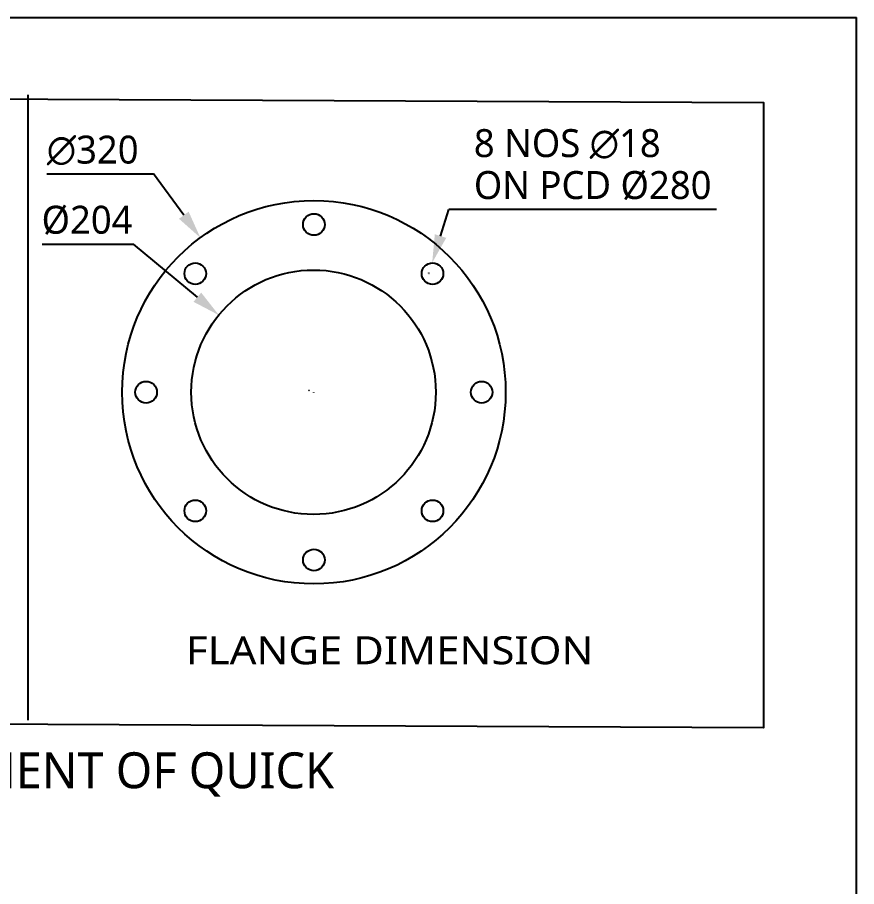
# Model space of a CAD drawing. Header units: millimetres. Extents: x 0 to 2800, y 0 to 1980.
# Drawn here: x 2100 to 2800, y 1254 to 1980 of the extents above; entities that cross this region are included whole.
import ezdxf
from ezdxf.enums import TextEntityAlignment as Align

# ---------------------------------------------------------------- set-up
doc = ezdxf.new("R2010")
doc.units = ezdxf.units.MM
doc.header["$LTSCALE"] = 154
doc.header["$PDMODE"] = 3
doc.header["$PDSIZE"] = 8
doc.layers.get('0').update_dxf_attribs({"linetype": 'CONTINUOUS'})
doc.layers.get('Defpoints').update_dxf_attribs({"linetype": 'CONTINUOUS'})
doc.styles.get("Standard").update_dxf_attribs({"font": 'msjhl.ttc'})
doc.dimstyles.new('DIMSTYLE_3', dxfattribs={"dimtxt": 23.333333, "dimasz": 23.333333, "dimexe": 1.5, "dimexo": 1, "dimgap": 0.875, "dimtad": 1, "dimdsep": 46, "dimtxsty": 'Standard', "dimblk": '_FILLED', "dimblk1": '_FILLED', "dimblk2": '_FILLED', "dimcen": 0.09, "dimazin": 2, "dimtp": 0.01, "dimtm": 0.01, "dimtfac": 1, "dimtofl": 0, "dimtmove": 0, "dimatfit": 3, "dimldrblk": '_FILLED', "dimfxl": 1, "dimtolj": 1, "dimarcsym": 0})

# ---------------------------------------------------------------- blocks, each defined once
blk = doc.blocks.new('_FILLED')
at = {"color": 0, "linetype": 'ByBlock'}
blk.add_solid([(0, 0), (-1, 0.214), (-1, -0.214)], dxfattribs=at)
blk = doc.blocks.new('*D163')
at = {"color": 0, "linetype": 'Continuous', "lineweight": -2}
for p in [(2124.29, 1849.31), (2238.61, 1814.86)]:
    blk.add_line(p, (2213.3, 1849.31), dxfattribs=at)
at = {"color": 0, "linetype": 'Continuous'}
for p, q in [((2347.05, 1667.1), (2347.23, 1667.1)), ((2347.14, 1667.01), (2347.14, 1667.19))]:
    blk.add_line(p, q, dxfattribs=at)
at = {"layer": 'Defpoints', "color": 0}
for p in [(2252.42, 1796.05), (2441.86, 1538.15)]:
    blk.add_point(p, dxfattribs=at)
at = {"color": 0, "linetype": 'ByBlock', "lineweight": -2, "xscale": 23.3333333333, "yscale": 23.3333333333, "zscale": 23.3333333333, "rotation": 306.2989632133547}
blk.add_blockref('_FILLED', (2252.42, 1796.05), dxfattribs=at)
at = {"color": 0, "insert": (2124.29, 1881.3), "char_height": 23.3333, "attachment_point": 1, "line_spacing_factor": 0.9}
blk.add_mtext('\\A1;{\\A1;∅320}', dxfattribs=at)
blk = doc.blocks.new('*D165')
at = {"color": 0, "linetype": 'Continuous', "lineweight": -2}
for p in [(2452.82, 1797.46), (2682.97, 1819.73)]:
    blk.add_line(p, (2459.81, 1819.73), dxfattribs=at)
at = {"color": 0, "linetype": 'Continuous'}
for p, q in [((2443.06, 1766.61), (2443.24, 1766.61)), ((2443.15, 1766.52), (2443.15, 1766.7))]:
    blk.add_line(p, q, dxfattribs=at)
at = {"layer": 'Defpoints', "color": 0}
for p in [(2445.84, 1775.2), (2440.45, 1758.02)]:
    blk.add_point(p, dxfattribs=at)
at = {"color": 0, "linetype": 'ByBlock', "lineweight": -2, "xscale": 23.3333333333, "yscale": 23.3333333333, "zscale": 23.3333333333, "rotation": 252.584542365084}
blk.add_blockref('_FILLED', (2445.84, 1775.2), dxfattribs=at)
at = {"color": 0, "insert": (2480.62, 1886.71), "char_height": 23.3333, "attachment_point": 1, "line_spacing_factor": 0.9}
blk.add_mtext('\\A1;8 NOS {\\A1;∅18\\PON PCD %%c280}', dxfattribs=at)
blk = doc.blocks.new('*D179')
at = {"color": 0, "linetype": 'Continuous', "lineweight": -2}
for p in [(2120.32, 1790.77), (2249.92, 1746.4)]:
    blk.add_line(p, (2196.69, 1790.77), dxfattribs=at)
at = {"color": 0, "linetype": 'Continuous'}
for p, q in [((2343.03, 1668.72), (2343.21, 1668.72)), ((2343.12, 1668.63), (2343.12, 1668.81))]:
    blk.add_line(p, q, dxfattribs=at)
at = {"layer": 'Defpoints', "color": 0}
for p in [(2267.85, 1731.46), (2418.4, 1605.97)]:
    blk.add_point(p, dxfattribs=at)
at = {"color": 0, "linetype": 'ByBlock', "lineweight": -2, "xscale": 23.3333333333, "yscale": 23.3333333333, "zscale": 23.3333333333, "rotation": 320.1870986905909}
blk.add_blockref('_FILLED', (2267.85, 1731.46), dxfattribs=at)
at = {"color": 0, "insert": (2195.82, 1822.76), "char_height": 23.3333, "attachment_point": 3, "line_spacing_factor": 0.9}
blk.add_mtext('\\A1;{\\A1;%%C204}', dxfattribs=at)

msp = doc.modelspace()

# ---------------------------------------------------------------- linework, layer by layer
at = {"linetype": 'Continuous'}
for p in [(0, 1980), (2800, 0)]:
    msp.add_line(p, (2800, 1980), dxfattribs=at)
msp.add_line((2108.3323, 1915.3113), (2108.3323, 1393.2873))
msp.add_lwpolyline([(1348.2524, 1915.3113), (2722.3323, 1909.0361), (2722.3323, 1387.0121), (1348.2524, 1393.2873)], close=True)
for centre, radius in [((2347.1414, 1667.1044), 160), ((2347.1414, 1807.1044), 9), ((2248.1465, 1766.0994), 9), ((2446.1364, 1766.0994), 9), ((2207.1414, 1667.1044), 9), ((2487.1414, 1667.1044), 9), ((2248.1465, 1568.1095), 9), ((2446.1364, 1568.1095), 9), ((2347.1414, 1527.1044), 9)]:
    msp.add_circle(centre, radius, dxfattribs=at)
msp.add_circle((2346.8714, 1667.1044), 102)

# ---------------------------------------------------------------- texts
at = {"linetype": 'Continuous', "width": 1.151457}
msp.add_text('FLANGE DIMENSION', height=23.333333, dxfattribs=at).set_placement((2240.3323, 1440.0241), (2580.3452, 1440.0241), align=Align.FIT)
at = {"insert": (1541.9694, 1366.5143), "char_height": 30, "width": 1478.20149, "attachment_point": 1}
msp.add_mtext('OPTIONAL KIT FOR REPLACEMENT OF QUICK\\PCONNECTION TO FLANGE', dxfattribs=at)

# ---------------------------------------------------------------- dimensions: what is measured, and where the dimension line sits
at = {"linetype": 'Continuous'}
dim = msp.add_diameter_dim_2p(p1=(2440.453, 1758.023), p2=(2445.8404, 1775.1979), text='8 NOS {\\A1;<>\\PON PCD %%c280}', dimstyle='DIMSTYLE_3', override={"dimtih": 1, "dimtoh": 1, "dimtxsty": 'Standard'}, dxfattribs=at)
dim.commit()
dim.dimension.update_dxf_attribs({"geometry": '*D165', "text_midpoint": (2581.7937, 1819.7253)})
for p1, p2, text, picture, middle in [((2441.8612, 1538.1542), (2252.4217, 1796.0546), '{\\A1;<>}', '*D163', (2161.3165, 1849.3107)), ((2418.4007, 1605.9681), (2267.8453, 1731.4635), '{\\A1;%%C204}', '*D179', (2158.0691, 1790.7724))]:
    dim = msp.add_diameter_dim_2p(p1=p1, p2=p2, text=text, dimstyle='DIMSTYLE_3', override={"dimtih": 1, "dimtoh": 1, "dimtxsty": 'Standard'}, dxfattribs=at)
    dim.commit()
    dim.dimension.update_dxf_attribs({"geometry": picture, "text_midpoint": middle, "dimtype": 163})

doc.saveas('drawing.dxf')
